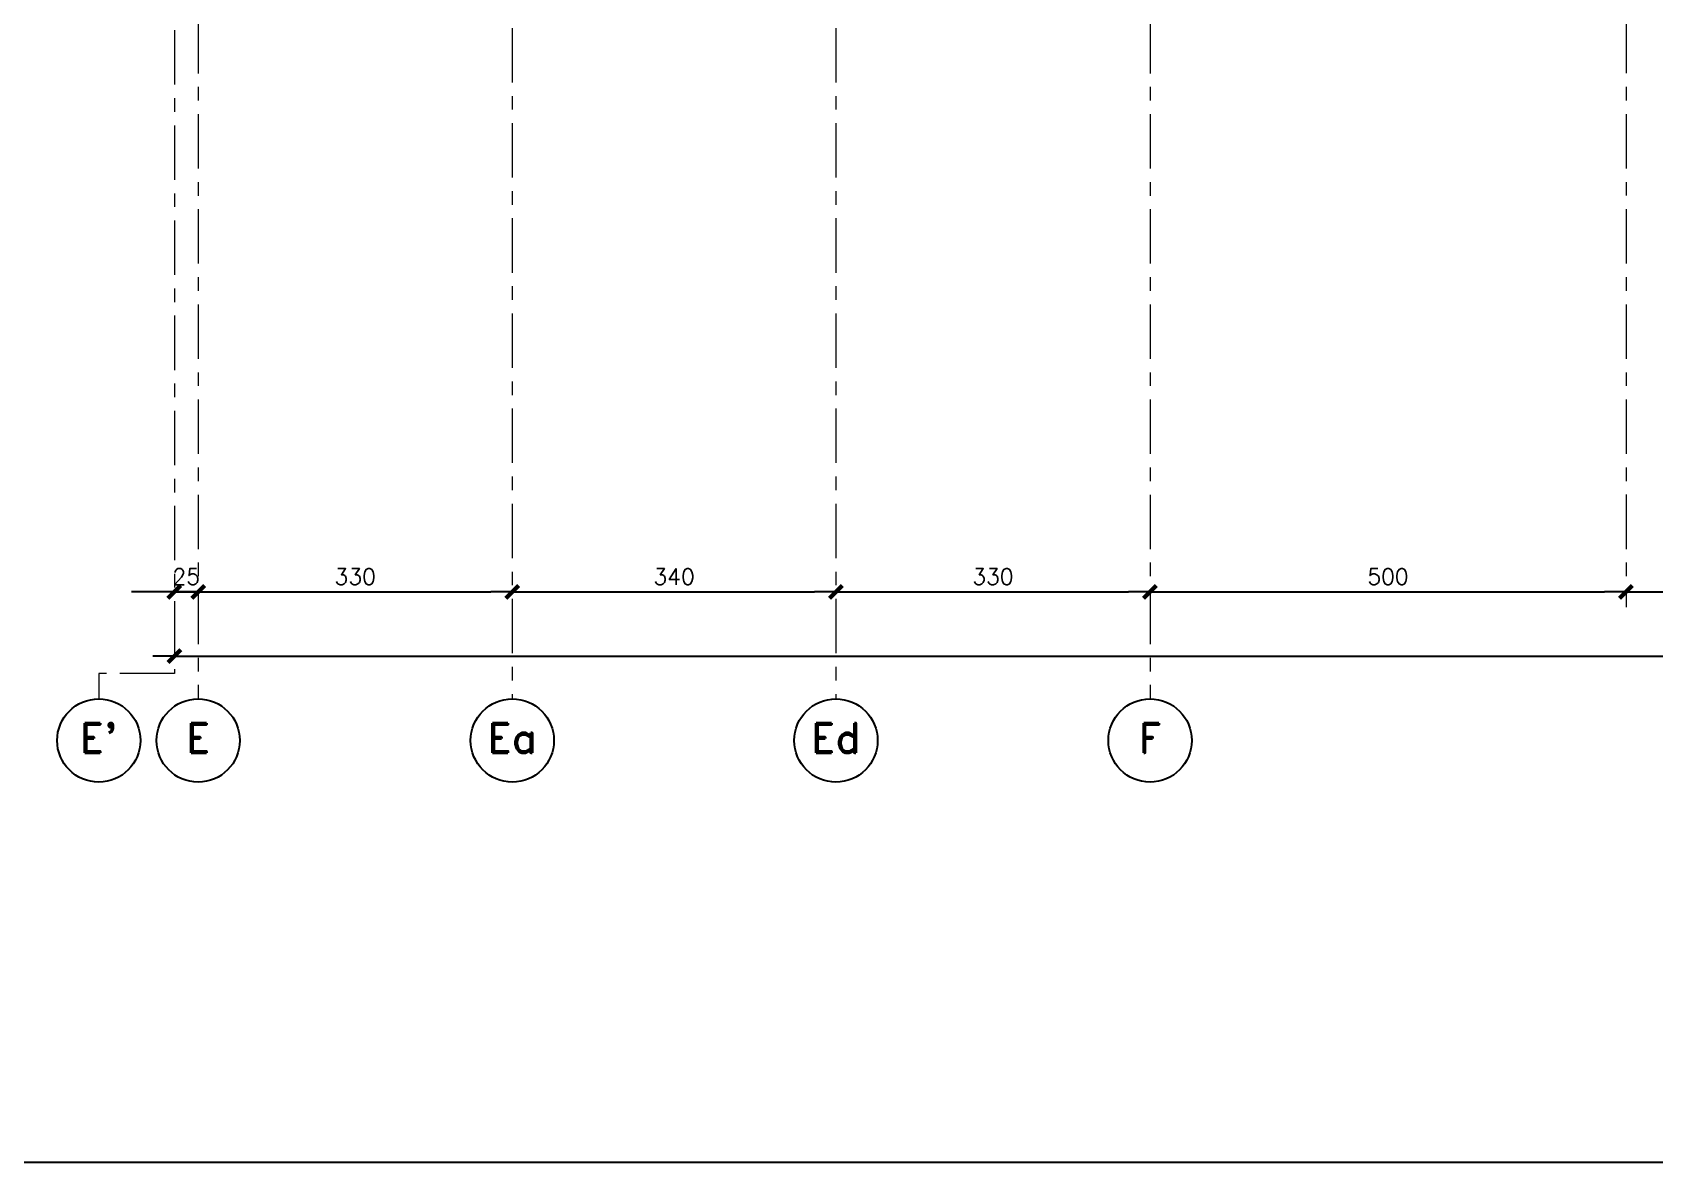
# Model space of a CAD drawing. Extents: x -4 to 6083, y -4 to 8618.
# Drawn here: x 887 to 2591, y 0 to 1188 of the extents above; entities that cross this region are included whole.
import ezdxf

# ---------------------------------------------------------------- set-up
doc = ezdxf.new("R2010")
doc.units = 0
doc.header["$LTSCALE"] = 45
doc.header["$MEASUREMENT"] = 0
doc.linetypes.add('Grid Line', pattern=[2.2225, 1.27, -0.3175, 0.3175, -0.3175])
doc.layers.get('0').update_dxf_attribs({"linetype": 'CONTINUOUS'})
doc.layers.add('RLA-COTAS', color=2, linetype='CONTINUOUS')
doc.layers.add('RLA-FORMATO', color=7, linetype='CONTINUOUS')
doc.layers.add('RLE-EJE', color=3, linetype='CONTINUOUS', lineweight=25)
doc.layers.add('RLE-EJES', color=1, linetype='Grid Line', lineweight=9)
doc.styles.add('ROMAND', font='romand', dxfattribs={"height": 31.5})
doc.styles.add('ROMANS', font='ROMANS.shx', dxfattribs={"height": 16.875})
doc.dimstyles.new('ING-75', dxfattribs={"dimscale": 75, "dimtxt": 0.27, "dimasz": 0.3, "dimexe": 0, "dimexo": 0, "dimgap": 0.1, "dimtad": 1, "dimdec": 1, "dimzin": 12, "dimdsep": 46, "dimtxsty": 'ROMANS', "dimblk": 'TICK1', "dimblk1": 'TICK1', "dimblk2": 'TICK1', "dimcen": 0.09, "dimclrd": 2, "dimclre": 1, "dimclrt": 3, "dimadec": 0, "dimazin": 0, "dimtfac": 1, "dimtdec": 0, "dimtix": 1, "dimtmove": 2, "dimatfit": 3, "dimldrblk": 'TICK1', "dimfxl": 0, "dimfxlon": 1, "dimtolj": 1, "dimtzin": 0, "dimarcsym": 0})

# ---------------------------------------------------------------- blocks, each defined once
blk = doc.blocks.new('TICK1')
at = {"color": 2}
for points in [[(0, 0), (-1, 0)], [(0, 0), (1, 0)]]:
    blk.add_lwpolyline(points, dxfattribs=at)
at = {"color": 2, "const_width": 0.2}
blk.add_lwpolyline([(-0.3, -0.3), (0.3, 0.3)], dxfattribs=at)
blk = doc.blocks.new('*D69')
at = {"layer": 'RLA-COTAS', "color": 2, "lineweight": -2, "transparency": 16777216}
blk.add_line((1058.8, 532.4), (5538.8, 532.4), dxfattribs=at)
at = {"layer": 'RLA-COTAS', "color": 2, "lineweight": -2, "transparency": 16777216, "xscale": 22.5, "yscale": 22.5, "zscale": 22.5, "rotation": 180}
blk.add_blockref('TICK1', (1036.3, 532.4), dxfattribs=at)
at = {"layer": 'RLA-COTAS', "color": 2, "lineweight": -2, "transparency": 16777216, "xscale": 22.5, "yscale": 22.5, "zscale": 22.5}
blk.add_blockref('TICK1', (5561.3, 532.4), dxfattribs=at)
at = {"layer": 'RLA-COTAS', "color": 3, "transparency": 16777216, "insert": (3298.8, 548.4), "char_height": 16.88, "attachment_point": 5, "style": 'ROMANS'}
blk.add_mtext('\\A1;4525', dxfattribs=at)
blk = doc.blocks.new('*D70')
at = {"layer": 'RLA-COTAS', "color": 2, "lineweight": -2, "transparency": 16777216}
for p, q in [((1013.8, 599.9), (991.3, 599.9)), ((1036.3, 599.9), (1061.3, 599.9)), ((1083.8, 599.9), (1106.3, 599.9))]:
    blk.add_line(p, q, dxfattribs=at)
at = {"layer": 'RLA-COTAS', "color": 2, "lineweight": -2, "transparency": 16777216, "xscale": 22.5, "yscale": 22.5, "zscale": 22.5}
blk.add_blockref('TICK1', (1036.3, 599.9), dxfattribs=at)
at = {"layer": 'RLA-COTAS', "color": 2, "lineweight": -2, "transparency": 16777216, "xscale": 22.5, "yscale": 22.5, "zscale": 22.5, "rotation": 180}
blk.add_blockref('TICK1', (1061.3, 599.9), dxfattribs=at)
at = {"layer": 'RLA-COTAS', "color": 3, "transparency": 16777216, "insert": (1048.8, 615.9), "char_height": 16.88, "attachment_point": 5, "style": 'ROMANS'}
blk.add_mtext('\\A1;25', dxfattribs=at)
blk = doc.blocks.new('*D71')
at = {"layer": 'RLA-COTAS', "color": 2, "lineweight": -2, "transparency": 16777216}
blk.add_line((1083.8, 599.9), (1368.8, 599.9), dxfattribs=at)
at = {"layer": 'RLA-COTAS', "color": 2, "lineweight": -2, "transparency": 16777216, "xscale": 22.5, "yscale": 22.5, "zscale": 22.5, "rotation": 180}
blk.add_blockref('TICK1', (1061.3, 599.9), dxfattribs=at)
at = {"layer": 'RLA-COTAS', "color": 2, "lineweight": -2, "transparency": 16777216, "xscale": 22.5, "yscale": 22.5, "zscale": 22.5}
blk.add_blockref('TICK1', (1391.3, 599.9), dxfattribs=at)
at = {"layer": 'RLA-COTAS', "color": 3, "transparency": 16777216, "insert": (1226.3, 615.9), "char_height": 16.88, "attachment_point": 5, "style": 'ROMANS'}
blk.add_mtext('\\A1;330', dxfattribs=at)
blk = doc.blocks.new('*D72')
at = {"layer": 'RLA-COTAS', "color": 2, "lineweight": -2, "transparency": 16777216}
blk.add_line((1413.8, 599.9), (1708.8, 599.9), dxfattribs=at)
at = {"layer": 'RLA-COTAS', "color": 2, "lineweight": -2, "transparency": 16777216, "xscale": 22.5, "yscale": 22.5, "zscale": 22.5, "rotation": 180}
blk.add_blockref('TICK1', (1391.3, 599.9), dxfattribs=at)
at = {"layer": 'RLA-COTAS', "color": 2, "lineweight": -2, "transparency": 16777216, "xscale": 22.5, "yscale": 22.5, "zscale": 22.5}
blk.add_blockref('TICK1', (1731.3, 599.9), dxfattribs=at)
at = {"layer": 'RLA-COTAS', "color": 3, "transparency": 16777216, "insert": (1561.3, 615.9), "char_height": 16.88, "attachment_point": 5, "style": 'ROMANS'}
blk.add_mtext('\\A1;340', dxfattribs=at)
blk = doc.blocks.new('*D73')
at = {"layer": 'RLA-COTAS', "color": 2, "lineweight": -2, "transparency": 16777216}
blk.add_line((1753.8, 599.9), (2038.8, 599.9), dxfattribs=at)
at = {"layer": 'RLA-COTAS', "color": 2, "lineweight": -2, "transparency": 16777216, "xscale": 22.5, "yscale": 22.5, "zscale": 22.5, "rotation": 180}
blk.add_blockref('TICK1', (1731.3, 599.9), dxfattribs=at)
at = {"layer": 'RLA-COTAS', "color": 2, "lineweight": -2, "transparency": 16777216, "xscale": 22.5, "yscale": 22.5, "zscale": 22.5}
blk.add_blockref('TICK1', (2061.3, 599.9), dxfattribs=at)
at = {"layer": 'RLA-COTAS', "color": 3, "transparency": 16777216, "insert": (1896.3, 615.9), "char_height": 16.88, "attachment_point": 5, "style": 'ROMANS'}
blk.add_mtext('\\A1;330', dxfattribs=at)
blk = doc.blocks.new('*D74')
at = {"layer": 'RLA-COTAS', "color": 2, "lineweight": -2, "transparency": 16777216}
blk.add_line((2083.8, 599.9), (2538.8, 599.9), dxfattribs=at)
at = {"layer": 'RLA-COTAS', "color": 2, "lineweight": -2, "transparency": 16777216, "xscale": 22.5, "yscale": 22.5, "zscale": 22.5, "rotation": 180}
blk.add_blockref('TICK1', (2061.3, 599.9), dxfattribs=at)
at = {"layer": 'RLA-COTAS', "color": 2, "lineweight": -2, "transparency": 16777216, "xscale": 22.5, "yscale": 22.5, "zscale": 22.5}
blk.add_blockref('TICK1', (2561.3, 599.9), dxfattribs=at)
at = {"layer": 'RLA-COTAS', "color": 3, "transparency": 16777216, "insert": (2311.3, 615.9), "char_height": 16.88, "attachment_point": 5, "style": 'ROMANS'}
blk.add_mtext('\\A1;500', dxfattribs=at)
blk = doc.blocks.new('*D75')
at = {"layer": 'RLA-COTAS', "color": 2, "lineweight": -2, "transparency": 16777216}
blk.add_line((2583.8, 599.9), (2787.8, 599.9), dxfattribs=at)
at = {"layer": 'RLA-COTAS', "color": 2, "lineweight": -2, "transparency": 16777216, "xscale": 22.5, "yscale": 22.5, "zscale": 22.5, "rotation": 180}
blk.add_blockref('TICK1', (2561.3, 599.9), dxfattribs=at)
at = {"layer": 'RLA-COTAS', "color": 2, "lineweight": -2, "transparency": 16777216, "xscale": 22.5, "yscale": 22.5, "zscale": 22.5}
blk.add_blockref('TICK1', (2810.3, 599.9), dxfattribs=at)
at = {"layer": 'RLA-COTAS', "color": 3, "transparency": 16777216, "insert": (2685.8, 615.9), "char_height": 16.88, "attachment_point": 5, "style": 'ROMANS'}
blk.add_mtext('\\A1;249', dxfattribs=at)

msp = doc.modelspace()

# ---------------------------------------------------------------- linework, layer by layer
at = {"layer": 'RLA-FORMATO', "color": 6, "linetype": 'Continuous'}
msp.add_line((6082.5, 0), (0, 0), dxfattribs=at)
at = {"layer": 'RLE-EJE'}
for centre in [(956.917, 443.692), (1061.323, 443.692), (1391.323, 443.692), (1731.323, 443.692), (2061.323, 443.692)]:
    msp.add_circle(centre, 43.75, dxfattribs=at)
at = {"layer": 'RLE-EJES'}
for p, q in [((1061.323, 4902.601), (1061.323, 487.442)), ((2061.323, 4902.601), (2061.323, 487.442)), ((2561.323, 4802.618), (2561.323, 583.7)), ((1036.322, 2790.506), (1036.322, 513.951)), ((1391.323, 2392.755), (1391.323, 487.442)), ((1731.323, 2392.755), (1731.323, 487.442)), ((1036.322, 513.951), (956.917, 513.951)), ((956.917, 513.951), (956.917, 487.442))]:
    msp.add_line(p, q, dxfattribs=at)

# ---------------------------------------------------------------- texts
at = {"layer": 'RLE-EJE', "color": 5, "char_height": 31.25, "width": 1, "attachment_point": 2, "line_spacing_factor": 0.941778, "style": 'ROMAND'}
for s, insert in [("E'", (956.926, 462.008)), ('E', (1061.332, 462.008)), ('Ea', (1391.332, 462.008)), ('Ed', (1731.332, 462.008)), ('F', (2061.332, 462.008))]:
    msp.add_mtext(s, dxfattribs=dict(at, insert=insert))

# ---------------------------------------------------------------- dimensions: what is measured, and where the dimension line sits
at = {"layer": 'RLA-COTAS'}
for base, p1, p2, picture, middle in [((1061.323, 599.942), (1036.322, 607.442), (1061.323, 607.442), '*D70', (1048.823, 615.88)), ((1391.323, 599.942), (1061.323, 607.442), (1391.323, 607.442), '*D71', (1226.323, 615.88)), ((1731.323, 599.942), (1391.323, 607.442), (1731.323, 607.442), '*D72', (1561.323, 615.88)), ((2061.323, 599.942), (1731.323, 607.442), (2061.323, 607.442), '*D73', (1896.323, 615.88)), ((2561.323, 599.942), (2061.323, 607.442), (2561.323, 607.442), '*D74', (2311.323, 615.88)), ((2810.323, 599.942), (2561.323, 607.442), (2810.323, 607.442), '*D75', (2685.823, 615.88)), ((5561.323, 532.442), (1036.322, 539.942), (5561.323, 539.942), '*D69', (3298.823, 548.38))]:
    dim = msp.add_linear_dim(base=base, p1=p1, p2=p2, dimstyle='ING-75', override={"dimexe": 0, "dimexo": 0, "dimdec": 1, "dimfxl": 0, "dimfxlon": 1}, dxfattribs=at)
    dim.commit()
    dim.dimension.update_dxf_attribs({"geometry": picture, "text_midpoint": middle})

doc.saveas('drawing.dxf')
